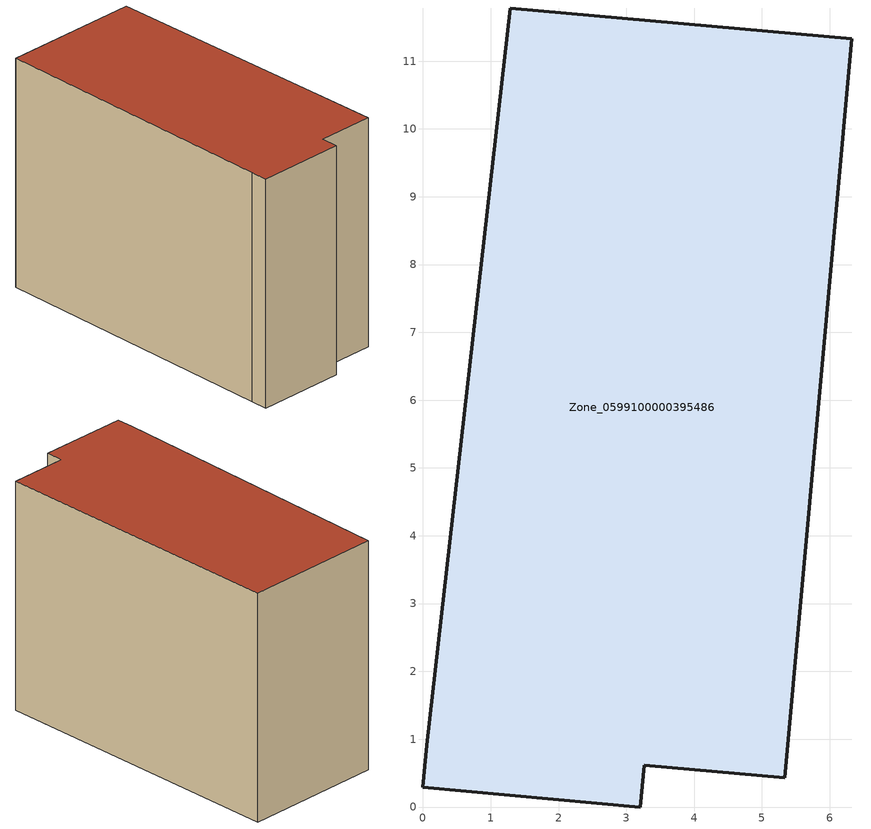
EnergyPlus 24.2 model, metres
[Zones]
Zone_0599100000395486
 floor ground (C_G): 0,0.29 0.06,0.91 1.29,11.78 6.32,11.33 5.33,0.43 3.26,0.62 3.21,0 z0
 wall outside (C_F): 0.06,0.91 0,0.29 3.21,0 3.26,0.62 5.33,0.43 6.32,11.33 1.29,11.78 0.06,0.91 z0:8.33
 roof outside (C_R): 6.32,11.33 1.29,11.78 0.06,0.91 0,0.29 3.21,0 3.26,0.62 5.33,0.43 z8.33
[BUILDING]
Pand.0599100000395486: North Axis=0; Terrain=City; Loads Convergence Tolerance Value=0.04; Temperature Convergence Tolerance Value=0.4; Solar Distribution=FullExterior; Maximum Number of Warmup Days=25; Minimum Number of Warmup Days=1
[Site:Location]
Rotterdam.The.Hague.AP_ZH_NLD Design_Conditions: Latitude=51.96; Longitude=4.45; Time Zone=1; Elevation=-4.5
[SITE:GROUNDTEMPERATURE:BUILDINGSURFACE]
18, 18, 18, 18, 18, 18, 18, 18, 18, 18, 18, 18
[MATERIAL] Thermal Absorptance=0.9; Solar Absorptance=0.7; Visible Absorptance=0.7
Name | Roughness | Thickness | Conductivity | Density | Specific Heat
G.TI.1992-2005 | MediumSmooth | 0.15 | 0.06 | 540 | 1210
F.TI.1992-2005 | Rough | 0.3 | 0.12 | 1920 | 840
R.TI.1992-2005 | MediumRough | 0.2 | 0.08 | 1500 | 1000
[CONSTRUCTION]
C_G: G.TI.1992-2005
C_F: F.TI.1992-2005
C_R: R.TI.1992-2005
[ZONE]
Zone_0599100000395486: Type=1; Multiplier=1; Ceiling Height=Autocalculate; Volume=Autocalculate; Floor Area=autocalculate; Part of Total Floor Area=Yes
[ZONEINFILTRATION:DESIGNFLOWRATE]
Infil_Zone_0599100000395486: Zone or ZoneList or Space or SpaceList=Zone_0599100000395486; Schedule=AlwaysOn; Design Flow Rate Calculation Method=Flow/Area; Flow Rate per Floor Area=0.0015; Constant Term Coefficient=1; Temperature Term Coefficient=0; Velocity Term Coefficient=0; Velocity Squared Term Coefficient=0
[HVACTEMPLATE:ZONE:IDEALLOADSAIRSYSTEM]
Zone_0599100000395486: Maximum Heating Supply Air Temperature=50; Minimum Cooling Supply Air Temperature=13; Maximum Heating Supply Air Humidity Ratio=0.0156; Minimum Cooling Supply Air Humidity Ratio=0.0077; Heating Limit=NoLimit; Cooling Limit=NoLimit; Dehumidification Control Type=ConstantSensibleHeatRatio; Cooling Sensible Heat Ratio=0.7; Dehumidification Setpoint=60; Humidification Control Type=None; Humidification Setpoint=30; Outdoor Air Method=None; Outdoor Air Flow Rate per Person=0.00944; Outdoor Air Flow Rate per Zone Floor Area=0; Outdoor Air Flow Rate per Zone=0; Demand Controlled Ventilation Type=None; Outdoor Air Economizer Type=NoEconomizer; Heat Recovery Type=None; Sensible Heat Recovery Effectiveness=0.7; Latent Heat Recovery Effectiveness=0.65
[ZONECONTROL:THERMOSTAT]
ThermostatControl_Zone_0599100000395486: Zone or ZoneList=Zone_0599100000395486; Control Type Schedule=DualSetpointControlType; Control 1=Thermostat_Zone_0599100000395486; Temperature Difference Between Cutout And Setpoint=0
[THERMOSTATSETPOINT:DUALSETPOINT]
Thermostat_Zone_0599100000395486: Heating Setpoint Temperature Schedule=HeatingSetpoint_Zone_0599100000395486; Cooling Setpoint Temperature Schedule=CoolingSetpoint_Zone_0599100000395486
[SCHEDULE:COMPACT]
HeatingSetpoint_Zone_0599100000395486: Through: 12/31, For: AllDays, Until: 24:00, 21
CoolingSetpoint_Zone_0599100000395486: Through: 12/31, For: AllDays, Until: 24:00, 24
DualSetpointControlType: Through: 12/31, For: AllDays, Until: 24:00, 4
AlwaysOn: Through: 12/31, For: AllDays, Until: 24:00, 1
